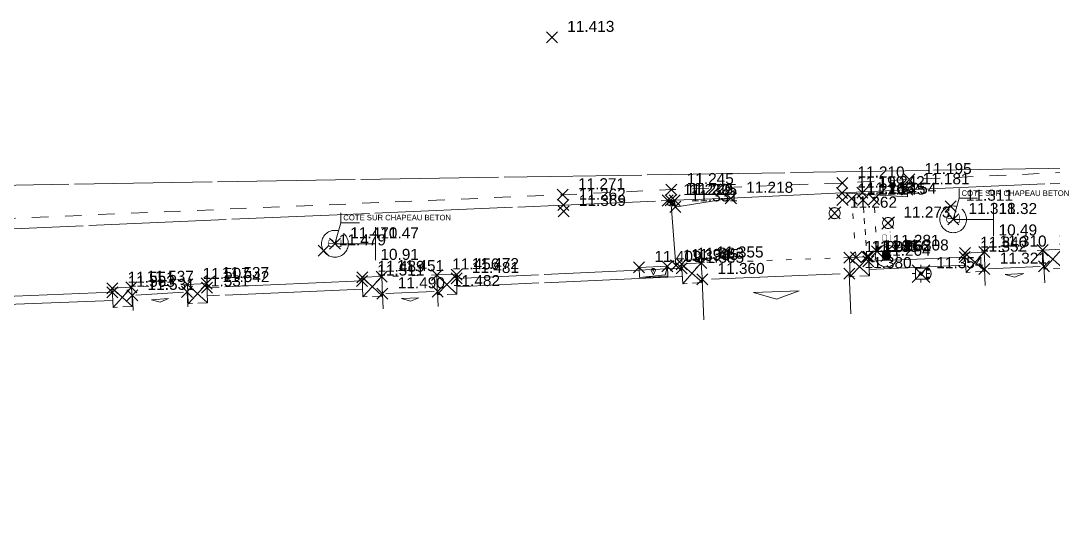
# Model space of a CAD drawing. Header units: metres. Extents: x 1224602 to 1224842, y 7187490 to 7187733.
# Drawn here: x 1224687.43 to 1224706.18, y 7187587.84 to 7187597.14 of the extents above; entities that cross this region are included whole.
import ezdxf
from ezdxf.enums import TextEntityAlignment as Align

# ---------------------------------------------------------------- set-up
doc = ezdxf.new("R2010")
doc.units = ezdxf.units.M
doc.header["$PDMODE"] = 3
doc.header["$PDSIZE"] = 0.1
for name, pattern in [('LL_0822', [2.5, 2.5, 0]), ('LL_0824', [0.35, 0.1, -0.25]), ('LL_0827', [0.2, 0.1, -0.1]), ('LL_0829', [0.6, 0.3, -0.3]), ('SL_1146', [2.5, 2.5, 0]), ('Socle_Continu', [2.5, 2.5, 0]), ('YL_2901', [2.5, 2.5, 0])]:
    doc.linetypes.add(name, pattern=pattern)
for name, color, linetype, lineweight in [('CLOTU_SCS', 212, 'Socle_Continu', 13), ('EAUPO_SCS', 140, 'Socle_Continu', 13), ('ELECT_SCS', 1, 'Socle_Continu', 13), ('GAZFL_SCS', 40, 'Socle_Continu', 13), ('SIGTA_SCI', 7, 'Socle_Continu', 13), ('SIGTO_SCI', 255, 'Socle_Continu', 13), ('VOIRI_SCS', 7, 'Socle_Continu', 13)]:
    doc.layers.add(name, color=color, linetype=linetype, lineweight=lineweight)
for name, color, linetype, lineweight, true_color in [('EAUPL_SCS', 5, 'Socle_Continu', 13, 0x0000ff), ('EAUUS_PSI', 7, 'Socle_Continu', 13, 0x7f3f00), ('EAUUS_SCI', 7, 'Socle_Continu', 13, 0x7f3f00), ('EAUUS_SCS', 7, 'Socle_Continu', 13, 0x7f3f00), ('SIGTS_PSS', 7, 'Socle_Continu', 13, 0x9966cc)]:
    doc.layers.add(name, color=color, linetype=linetype, lineweight=lineweight, true_color=true_color)
doc.styles.add('Reseaux', font='arial.ttf')
doc.styles.get("Standard").update_dxf_attribs({"font": 'arial.ttf'})
doc.styles.add('Style_2', font='WINGDNG3.TTF')
doc.linetypes.add('BL_0068', pattern='A,0.508,-0.254,["}",Style_2,S=0.254,R=0,X=-0.2,Y=-0.12],0.254', length=1.016)

# ---------------------------------------------------------------- blocks, each defined once
blk = doc.blocks.new('YP_1521')
at = {"layer": 'SIGTO_SCI', "color": 7, "linetype": 'Socle_Continu'}
blk.add_point((0, 0), dxfattribs=at)
at = {"layer": 'SIGTA_SCI', "linetype": 'Socle_Continu'}
blk.add_attdef('ALT', (0.278, 0.099), '', height=0.2, dxfattribs=at)
at = {"layer": 'SIGTA_SCI', "linetype": 'Socle_Continu', "flags": 9}
blk.add_attdef('CALQUE_ALT', (1.69, -1.18), '', height=0.2, dxfattribs=at)
at = {"layer": 'SIGTO_SCI', "linetype": 'Socle_Continu', "flags": 9}
for tag, p in [('ID', (1.69, 0.105)), ('NATURE', (1.69, -0.216)), ('FAMILLE', (1.69, -0.538)), ('CALQUE', (1.69, -0.859)), ('PCRS', (1.69, -1.823))]:
    blk.add_attdef(tag, p, '', height=0.2, dxfattribs=at)
blk = doc.blocks.new('CP_0162')
at = {"layer": 'EAUUS_SCS', "linetype": 'Socle_Continu', "const_width": 0.025, "flags": 128}
for points in [[(-0.063, -0.111), (-0.174, -0.111, -0.405328), (-0.241, -0.045), (-0.241, 0.067, -0.999132), (-0.063, 0.067), (-0.063, 0.022), (-0.218, 0.022)], [(0.048, 0.155), (0.048, -0.034, 0.410802), (0.125, -0.111), (0.225, -0.111), (0.225, 0.155)]]:
    blk.add_lwpolyline(points, format="xyb", dxfattribs=at)
at = {"layer": 'EAUUS_SCS', "linetype": 'Socle_Continu'}
blk.add_circle((0, 0), 0.5, dxfattribs=at)
at = {"layer": 'EAUUS_SCS', "linetype": 'Socle_Continu', "flags": 9}
for tag, p in [('NATURE', (0.918, 0.2)), ('ID', (0.918, 0.522)), ('FAMILLE', (0.918, -0.121)), ('CALQUE', (0.918, -0.442)), ('PCRS', (0.918, -0.763))]:
    blk.add_attdef(tag, p, '', height=0.2, dxfattribs=at)
blk = doc.blocks.new('AP_0001')
at = {"layer": 'EAUPO_SCS', "linetype": 'Socle_Continu'}
blk.add_line((0.113, 0.113), (-0.113, -0.113), dxfattribs=at)
blk.add_circle((0, 0), 0.1, dxfattribs=at)
at = {"layer": 'EAUPO_SCS', "linetype": 'Socle_Continu', "flags": 9}
for tag, p in [('ID', (0.809, 0.507)), ('NATURE', (0.809, 0.186)), ('FAMILLE', (0.809, -0.135)), ('CALQUE', (0.809, -0.456)), ('PCRS', (0.809, -0.778))]:
    blk.add_attdef(tag, p, '', height=0.2, dxfattribs=at)
blk = doc.blocks.new('LP_0842')
at = {"layer": 'VOIRI_SCS', "linetype": 'Socle_Continu', "flags": 128}
blk.add_lwpolyline([(1, 0), (1, 0.5), (0, 0)], dxfattribs=at)
at = {"layer": 'VOIRI_SCS', "linetype": 'Socle_Continu', "flags": 9}
for tag, p in [('ID', (1.488, 0.614)), ('NATURE', (1.488, 0.292)), ('FAMILLE', (1.488, -0.029)), ('CALQUE', (1.488, -0.35)), ('PCRS', (1.488, -0.672))]:
    blk.add_attdef(tag, p, '', height=0.2, dxfattribs=at)
blk = doc.blocks.new('BP_0091')
at = {"layer": 'EAUPL_SCS', "linetype": 'Socle_Continu'}
h = blk.add_hatch(color=256, dxfattribs=at)
h.dxf.hatch_style = 1
h.paths.add_polyline_path([(0.09, 0), (0.91, 0, 0.388383)])
blk.add_line((0.91, 0), (0.09, 0), dxfattribs=at)
at = {"layer": 'EAUPL_SCS', "linetype": 'Socle_Continu', "flags": 128}
blk.add_lwpolyline([(0, 0), (0, 0.5), (1, 0.5), (1, 0)], close=True, dxfattribs=at)
at = {"layer": 'EAUPL_SCS', "linetype": 'Socle_Continu'}
blk.add_arc((0.5, -0.44), 0.602, 47.5494, 132.4506, dxfattribs=at)
at = {"layer": 'EAUPL_SCS', "linetype": 'Socle_Continu', "flags": 9}
for tag, p in [('ID', (1.45, 0.91)), ('CALQUE', (1.45, -0.06)), ('NATURE', (1.45, 0.59)), ('FAMILLE', (1.45, 0.27)), ('PCRS', (1.45, -0.38))]:
    blk.add_attdef(tag, p, '', height=0.2, dxfattribs=at)
blk = doc.blocks.new('LP_0841')
at = {"layer": 'VOIRI_SCS', "linetype": 'Socle_Continu', "flags": 128}
blk.add_lwpolyline([(0, 0), (0, 0.5), (1, 0)], dxfattribs=at)
at = {"layer": 'VOIRI_SCS', "linetype": 'Socle_Continu', "flags": 9}
for tag, p in [('ID', (1.428, 0.548)), ('NATURE', (1.428, 0.227)), ('FAMILLE', (1.428, -0.095)), ('CALQUE', (1.428, -0.416)), ('PCRS', (1.428, -0.737))]:
    blk.add_attdef(tag, p, '', height=0.2, dxfattribs=at)
blk = doc.blocks.new('AP_0005')
at = {"layer": 'EAUPO_SCS', "linetype": 'Socle_Continu'}
h = blk.add_hatch(color=256, dxfattribs=at)
h.dxf.hatch_style = 1
h.paths.add_polyline_path([(-0.075, 0, 1), (0.075, 0, 1)])
at = {"layer": 'EAUPO_SCS', "linetype": 'Socle_Continu', "const_width": 0.00829, "flags": 128}
for points in [[(-0.064, 0.218), (-0.064, 0.384), (-0.022, 0.384, -0.410802), (0.01, 0.352), (0.01, 0.304, -0.396178), (-0.022, 0.274), (-0.055, 0.274)], [(0.073, 0.432, 1.017983), (0.066, 0.437, 0.985387), (0.073, 0.432)]]:
    blk.add_lwpolyline(points, format="xyb", dxfattribs=at)
blk.add_lwpolyline([(0.07, 0.273), (0.07, 0.384)], dxfattribs=at)
at = {"layer": 'EAUPO_SCS', "linetype": 'Socle_Continu'}
for radius in [0.2, 0.075]:
    blk.add_circle((0, 0), radius, dxfattribs=at)
at = {"layer": 'EAUPO_SCS', "linetype": 'Socle_Continu', "flags": 9}
for tag, p in [('ID', (0.794, 0.545)), ('NATURE', (0.794, 0.224)), ('FAMILLE', (0.794, -0.098)), ('CALQUE', (0.794, -0.419)), ('PCRS', (0.794, -0.74)), ('NUM', (0.794, -1.061))]:
    blk.add_attdef(tag, p, '', height=0.2, dxfattribs=at)
blk = doc.blocks.new('SP_1162')
at = {"layer": 'CLOTU_SCS', "linetype": 'Socle_Continu'}
for p, q in [((0, 0), (1, 1)), ((0, 1), (1, 0))]:
    blk.add_line(p, q, dxfattribs=at)
at = {"layer": 'CLOTU_SCS', "linetype": 'Socle_Continu', "flags": 128}
blk.add_lwpolyline([(1, 0), (0, 0), (0, 1), (1, 1)], close=True, dxfattribs=at)
at = {"layer": 'CLOTU_SCS', "linetype": 'Socle_Continu', "flags": 9}
for tag, p in [('NATURE', (1.089, -0.022)), ('ID', (1.089, 0.299)), ('CALQUE', (1.089, -0.665)), ('FAMILLE', (1.089, -0.344)), ('PCRS', (1.089, -0.986))]:
    blk.add_attdef(tag, p, '', height=0.2, dxfattribs=at)
blk = doc.blocks.new('SP_1161')
at = {"layer": 'CLOTU_SCS', "linetype": 'Socle_Continu'}
for p, q in [((0, 0), (0, 0.2745)), ((1, 0.2745), (1, 0)), ((0.5, 0.1545), (0.3438, 0.103)), ((0.6563, 0.103), (0.5, 0.1545)), ((0.3438, 0.103), (0.6563, 0.103)), ((0.0625, 0), (0.9375, 0))]:
    blk.add_line(p, q, dxfattribs=at)
at = {"layer": 'CLOTU_SCS', "linetype": 'Socle_Continu', "flags": 9}
for tag, p in [('ID', (1.3598, 0.3853)), ('NATURE', (1.3598, 0.0641)), ('FAMILLE', (1.3598, -0.2572)), ('CALQUE', (1.3598, -0.5785)), ('PCRS', (1.3598, -0.8998))]:
    blk.add_attdef(tag, p, '', height=0.2, dxfattribs=at)
blk = doc.blocks.new('JP_0703')
at = {"layer": 'GAZFL_SCS', "linetype": 'Socle_Continu'}
blk.add_hatch(color=256, dxfattribs=at).paths.add_polyline_path([(0, 0), (0, 0.359), (1, 0.359), (0.088, 0.3)])
h = blk.add_hatch(color=256, dxfattribs=at)
edge = h.paths.add_edge_path()
edge.add_line((0.505, 0.179), (0.471, 0.106))
edge.add_line((0.471, 0.106), (0.471, 0.096))
edge.add_ellipse((0.505, 0.099), major_axis=(-0.0336, 0), ratio=0.758629, start_angle=5.446, end_angle=174.554)
edge.add_line((0.538, 0.096), (0.538, 0.106))
edge.add_line((0.538, 0.106), (0.505, 0.179))
at = {"layer": 'GAZFL_SCS', "linetype": 'Socle_Continu', "flags": 128}
blk.add_lwpolyline([(0, 0.359), (0, 0), (1, 0), (1, 0.359)], close=True, dxfattribs=at)
at = {"layer": 'GAZFL_SCS', "linetype": 'Socle_Continu'}
blk.add_lwpolyline([(0, 0), (0, 0.359), (1, 0.359), (0.088, 0.3)], close=True, dxfattribs=at)
blk.add_lwpolyline([(0.578, 0.106), (0.578, 0.124), (0.505, 0.281), (0.432, 0.124), (0.432, 0.106, 0.066358), (0.436, 0.095, 0.1059), (0.452, 0.076, 0.086348), (0.476, 0.064, 0.076263), (0.505, 0.059, 0.076263), (0.534, 0.064, 0.086348), (0.557, 0.076, 0.1059), (0.574, 0.095, 0.066358)], format="xyb", close=True, dxfattribs=at)
at = {"layer": 'GAZFL_SCS', "linetype": 'Socle_Continu', "flags": 9}
for tag, p in [('ID', (1.013, 0.696)), ('NATURE', (1.013, 0.374)), ('FAMILLE', (1.013, 0.053)), ('CALQUE', (1.013, -0.268)), ('PCRS', (1.013, -0.589))]:
    blk.add_attdef(tag, p, '', height=0.2, dxfattribs=at)
blk = doc.blocks.new('FP_0404')
at = {"layer": 'ELECT_SCS', "linetype": 'Socle_Continu'}
h = blk.add_hatch(color=91, dxfattribs=at)
edge = h.paths.add_edge_path()
edge.add_ellipse((0.264, 0.162), major_axis=(-0.0287, 0.0287), ratio=1, start_angle=-135, end_angle=45, ccw=False)
edge.add_ellipse((0.264, 0.162), major_axis=(-0.0287, 0.0287), ratio=1, start_angle=45, end_angle=225, ccw=False)
h = blk.add_hatch(color=91, dxfattribs=at)
edge = h.paths.add_edge_path()
edge.add_ellipse((0.264, -0.163), major_axis=(-0.0287, 0.0287), ratio=1, start_angle=-135, end_angle=45, ccw=False)
edge.add_ellipse((0.264, -0.163), major_axis=(-0.0287, 0.0287), ratio=1, start_angle=45, end_angle=225, ccw=False)
at = {"layer": 'ELECT_SCS', "color": 193, "linetype": 'Socle_Continu'}
for p, q in [((-0.325, 0.325), (-0.203, 0.203)), ((0, 0.203), (0, 0.325)), ((0.203, 0.203), (0.325, 0.325)), ((-0.203, 0), (-0.325, 0)), ((-0.203, -0.203), (-0.325, -0.325)), ((0, -0.203), (0, -0.325)), ((0.203, 0), (0.325, 0)), ((0.325, -0.325), (0.203, -0.203))]:
    blk.add_line(p, q, dxfattribs=at)
at = {"layer": 'ELECT_SCS', "color": 91, "linetype": 'Socle_Continu', "flags": 128}
blk.add_lwpolyline([(-0.203, -0.203), (0.203, -0.203), (0.203, 0.203), (-0.203, 0.203)], close=True, dxfattribs=at)
at = {"layer": 'ELECT_SCS', "linetype": 'Socle_Continu', "flags": 128}
blk.add_lwpolyline([(-0.119, -0.115), (-0.014, 0.066), (0.015, 0.019), (0.115, 0.117), (0.012, -0.071), (-0.016, -0.017), (-0.119, -0.115)], dxfattribs=at)
at = {"layer": 'ELECT_SCS', "color": 91, "linetype": 'Socle_Continu'}
for points in [[(0.305, 0.162, 0.098491), (0.302, 0.178, 0.098491), (0.293, 0.191, 0.098491), (0.28, 0.2, 0.098491), (0.264, 0.203, 0.098491), (0.249, 0.2, 0.098491), (0.235, 0.191, 0.098491), (0.227, 0.178, 0.098491), (0.223, 0.162, 0.098491)], [(0.223, 0.162, 0.098491), (0.227, 0.147, 0.098491), (0.235, 0.134, 0.098491), (0.249, 0.125, 0.098491), (0.264, 0.122, 0.098491), (0.28, 0.125, 0.098491), (0.293, 0.134, 0.098491), (0.302, 0.147, 0.098491), (0.305, 0.162, 0.098491)], [(0.305, -0.163, 0.081301), (0.347, -0.095, 0.098491), (0.366, 0, 0.098491), (0.347, 0.095, 0.081301), (0.305, 0.162, 0.098491)], [(0.305, -0.163, 0.098491), (0.302, -0.147, 0.098491), (0.293, -0.134, 0.098491), (0.28, -0.125, 0.098491), (0.264, -0.122, 0.098491), (0.249, -0.125, 0.098491), (0.235, -0.134, 0.098491), (0.227, -0.147, 0.098491), (0.223, -0.163, 0.098491)], [(0.223, -0.163, 0.098491), (0.227, -0.178, 0.098491), (0.235, -0.191, 0.098491), (0.249, -0.2, 0.098491), (0.264, -0.203, 0.098491), (0.28, -0.2, 0.098491), (0.293, -0.191, 0.098491), (0.302, -0.178, 0.098491), (0.305, -0.163, 0.098491)]]:
    blk.add_lwpolyline(points, format="xyb", dxfattribs=at)
at = {"layer": 'ELECT_SCS', "linetype": 'Socle_Continu', "flags": 9}
for tag, p in [('ID', (0.868, 0.47)), ('NATURE', (0.868, 0.148)), ('FAMILLE', (0.868, -0.173)), ('CALQUE', (0.868, -0.494)), ('PCRS', (0.868, -0.815))]:
    blk.add_attdef(tag, p, '', height=0.2, dxfattribs=at)
blk = doc.blocks.new('CP_2101')
at = {"layer": 'EAUUS_PSI', "linetype": 'Socle_Continu'}
blk.add_line((0.733, 0), (0, 0), dxfattribs=at)
at = {"layer": 'EAUUS_PSI', "linetype": 'Socle_Continu', "flags": 128}
blk.add_lwpolyline([(0.733, -0.3), (0.733, 0.3)], dxfattribs=at)
at = {"layer": 'EAUUS_PSI', "linetype": 'Socle_Continu'}
blk.add_point((0, 0), dxfattribs=at)
at = {"layer": 'EAUUS_PSI', "linetype": 'Socle_Continu', "style": 'Reseaux', "flags": 9}
for tag, p in [('ID', (2.525, 0.541)), ('NATURE', (2.525, 0.22))]:
    blk.add_attdef(tag, p, '', height=0.2, dxfattribs=at)
at = {"layer": 'EAUUS_PSI', "linetype": 'Socle_Continu'}
for tag, p in [('TAMPON', (0.824, 0.196)), ('RADIER', (0.824, -0.192))]:
    blk.add_attdef(tag, text='', height=0.2, dxfattribs=at).set_placement(p, align=Align.MIDDLE_LEFT)
at = {"layer": 'EAUUS_PSI', "linetype": 'Socle_Continu', "flags": 9}
for tag, p in [('FAMILLE', (2.525, -0.101)), ('CALQUE', (2.525, -0.423))]:
    blk.add_attdef(tag, p, '', height=0.2, dxfattribs=at)
blk = doc.blocks.new('*U70')
at = {"layer": 'EAUUS_SCI', "linetype": 'Socle_Continu'}
blk.add_line((0.214, 0.763), (0, 0), dxfattribs=at)
at = {"layer": 'EAUUS_SCI', "linetype": 'Socle_Continu', "flags": 128}
blk.add_lwpolyline([(0.887, 0.763), (0.214, 0.763), (0.214, 1.12)], dxfattribs=at)
at = {"layer": 'EAUUS_SCI', "linetype": 'Socle_Continu'}
blk.add_point((0, 0), dxfattribs=at)
blk.add_attdef('TXT', (0.302, 0.85), '', height=0.2, dxfattribs=at)
at = {"layer": 'EAUUS_SCI', "linetype": 'Socle_Continu', "flags": 9}
for tag, p in [('NATURE', (1.967, -0.177)), ('ID', (1.967, 0.144)), ('FAMILLE', (1.967, -0.499)), ('CALQUE', (1.967, -0.82)), ('PCRS', (1.967, -1.141))]:
    blk.add_attdef(tag, p, '', height=0.2, dxfattribs=at)

msp = doc.modelspace()

# ---------------------------------------------------------------- linework, layer by layer
at = {"layer": 'CLOTU_SCS', "linetype": 'SL_1146', "flags": 128}
for points in [[(1224704.579, 7187592.855), (1224704.572, 7187592.855), (1224702.829, 7187592.78)], [(1224699.434, 7187592.652), (1224695.348, 7187592.467)], [(1224704.588, 7187592.705), (1224702.836, 7187592.63)], [(1224693.637, 7187592.421), (1224693.629, 7187592.421), (1224690.817, 7187592.302)], [(1224699.44, 7187592.502), (1224695.355, 7187592.317)], [(1224693.642, 7187592.271), (1224690.824, 7187592.152)], [(1224689.1, 7187592.216), (1224684.435, 7187592.035)], [(1224689.105, 7187592.066), (1224684.441, 7187591.885)]]:
    msp.add_lwpolyline(points, dxfattribs=at)
at = {"layer": 'EAUPL_SCS', "linetype": 'BL_0068', "flags": 128}
msp.add_lwpolyline([(1224699.328, 7187592.703), (1224699.235, 7187593.883)], dxfattribs=at)
at = {"layer": 'SIGTS_PSS', "linetype": 'YL_2901', "flags": 128}
msp.add_lwpolyline([(1224634.276, 7187497.942), (1224637.589, 7187551.832), (1224655.154, 7187593.64), (1224718.643, 7187594.665)], dxfattribs=at)
at = {"layer": 'VOIRI_SCS', "linetype": 'LL_0829', "flags": 128}
msp.add_lwpolyline([(1224644.078, 7187501.549), (1224644.034, 7187501.501), (1224643.744, 7187501.853), (1224643.4, 7187502.386), (1224642.906, 7187503.228, -0.027651), (1224642.139, 7187504.723, -0.022541), (1224641.356, 7187506.72, -0.043092), (1224640.786, 7187509.024, -0.028132), (1224640.574, 7187511.143, -0.024631), (1224640.583, 7187512.888), (1224641.255, 7187525.171), (1224641.628, 7187532.271), (1224641.993, 7187538.915), (1224642.31, 7187544.784, -0.030432), (1224642.672, 7187549.009, -0.025828), (1224643.388, 7187552.575, -0.008562), (1224643.682, 7187553.653), (1224645.116, 7187558.567), (1224647.474, 7187566.627), (1224649.683, 7187574.216), (1224651.163, 7187579.297), (1224651.544, 7187580.298), (1224651.945, 7187581.288), (1224652.158, 7187581.776), (1224652.383, 7187582.258), (1224652.622, 7187582.733), (1224652.877, 7187583.198), (1224653.155, 7187583.661), (1224653.451, 7187584.114), (1224653.761, 7187584.558), (1224654.086, 7187584.992), (1224654.422, 7187585.419), (1224654.768, 7187585.838), (1224655.48, 7187586.655), (1224655.822, 7187587.022), (1224656.176, 7187587.378), (1224656.54, 7187587.723), (1224656.915, 7187588.057), (1224657.299, 7187588.382), (1224657.693, 7187588.696), (1224658.094, 7187589), (1224658.137, 7187589.031), (1224658.504, 7187589.294), (1224658.92, 7187589.578), (1224659.345, 7187589.85), (1224659.777, 7187590.11), (1224660.215, 7187590.357), (1224660.662, 7187590.589), (1224661.115, 7187590.806), (1224661.575, 7187591.007), (1224662.041, 7187591.191), (1224662.539, 7187591.367), (1224662.704, 7187591.423), (1224663.372, 7187591.642), (1224664.291, 7187591.936), (1224664.586, 7187592.025), (1224665.2, 7187592.193), (1224665.821, 7187592.332), (1224666.454, 7187592.435), (1224667.092, 7187592.512), (1224667.407, 7187592.545), (1224667.731, 7187592.577), (1224668.371, 7187592.63), (1224669.161, 7187592.668), (1224669.953, 7187592.689), (1224673.106, 7187592.813), (1224674.4, 7187592.888), (1224680.497, 7187593.17), (1224681.064, 7187593.191), (1224682.086, 7187593.241), (1224682.09, 7187593.323), (1224684.143, 7187593.419), (1224685.151, 7187593.466), (1224697.274, 7187593.986), (1224699.248, 7187594.079), (1224702.348, 7187594.199), (1224703.565, 7187594.262), (1224708.929, 7187594.505), (1224709.755, 7187594.546), (1224709.931, 7187594.717)], format="xyb", dxfattribs=at)
at = {"layer": 'VOIRI_SCS', "linetype": 'LL_0822', "flags": 128}
for points in [[(1224703.527, 7187594.077), (1224710.417, 7187594.365)], [(1224700.326, 7187593.921), (1224699.305, 7187593.884)], [(1224700.326, 7187593.921), (1224702.344, 7187594.018)], [(1224703.527, 7187594.077), (1224702.344, 7187594.018)]]:
    msp.add_lwpolyline(points, dxfattribs=at)
at = {"layer": 'VOIRI_SCS', "linetype": 'LL_0827', "flags": 128}
msp.add_lwpolyline([(1224702.795, 7187592.861), (1224702.726, 7187593.888), (1224702.714, 7187594.024)], dxfattribs=at)
at = {"layer": 'VOIRI_SCS', "linetype": 'LL_0822', "flags": 128}
msp.add_lwpolyline([(1224647.162, 7187498.596), (1224646.663, 7187498.828), (1224646.236, 7187499.121), (1224645.86, 7187499.464), (1224645.497, 7187499.852), (1224645.129, 7187500.244), (1224644.781, 7187500.628), (1224644.467, 7187501.042), (1224644.078, 7187501.549), (1224643.481, 7187502.422), (1224642.986, 7187503.255, -0.032483), (1224642.213, 7187504.765, -0.019871), (1224641.447, 7187506.749, -0.04358), (1224640.88, 7187509.051, -0.026917), (1224640.67, 7187511.128, -0.025481), (1224640.678, 7187512.874), (1224641.356, 7187525.176), (1224641.741, 7187532.291), (1224642.087, 7187538.898), (1224642.402, 7187544.764, -0.039951), (1224642.76, 7187548.994, -0.018811), (1224643.494, 7187552.584, -0.010668), (1224643.773, 7187553.63), (1224645.203, 7187558.561), (1224647.561, 7187566.605), (1224649.777, 7187574.205), (1224651.248, 7187579.269), (1224651.634, 7187580.271), (1224652.039, 7187581.263), (1224652.253, 7187581.752), (1224652.479, 7187582.236), (1224652.718, 7187582.712), (1224652.956, 7187583.152), (1224652.972, 7187583.181), (1224653.244, 7187583.64), (1224653.532, 7187584.09), (1224653.836, 7187584.531), (1224654.154, 7187584.962), (1224654.485, 7187585.384), (1224654.828, 7187585.797), (1224655.182, 7187586.2), (1224655.546, 7187586.594), (1224655.895, 7187586.954), (1224656.251, 7187587.305), (1224656.614, 7187587.648), (1224656.986, 7187587.982), (1224657.366, 7187588.307), (1224657.754, 7187588.622), (1224658.151, 7187588.927), (1224658.197, 7187588.962), (1224658.556, 7187589.223), (1224658.969, 7187589.508), (1224659.39, 7187589.781), (1224659.819, 7187590.042), (1224660.256, 7187590.289), (1224660.7, 7187590.521), (1224661.151, 7187590.738), (1224661.609, 7187590.938), (1224662.075, 7187591.121), (1224662.582, 7187591.298), (1224662.716, 7187591.341), (1224663.04, 7187591.442), (1224663.364, 7187591.542), (1224664.326, 7187591.854), (1224664.601, 7187591.939), (1224665.228, 7187592.111), (1224665.862, 7187592.253), (1224666.486, 7187592.358), (1224667.114, 7187592.434), (1224667.424, 7187592.462), (1224667.745, 7187592.485), (1224668.377, 7187592.52), (1224669.954, 7187592.588), (1224673.122, 7187592.741), (1224674.389, 7187592.78), (1224680.515, 7187593.068), (1224680.849, 7187593.082), (1224681.068, 7187593.105), (1224682.101, 7187593.145), (1224683.879, 7187593.218), (1224685.161, 7187593.277), (1224697.286, 7187593.798), (1224699.182, 7187593.881)], format="xyb", dxfattribs=at)
at = {"layer": 'VOIRI_SCS', "linetype": 'LL_0824', "flags": 128}
for points in [[(1224702.599, 7187592.85), (1224702.518, 7187593.912)], [(1224702.982, 7187592.959), (1224702.924, 7187593.903)], [(1224705.989, 7187592.98), (1224704.925, 7187592.946)], [(1224702.479, 7187592.846), (1224699.788, 7187592.749)], [(1224694.991, 7187592.531), (1224693.988, 7187592.5)], [(1224690.46, 7187592.359), (1224689.445, 7187592.308)]]:
    msp.add_lwpolyline(points, dxfattribs=at)

# ---------------------------------------------------------------- block references
at = {"layer": 'CLOTU_SCS', "color": 6, "linetype": 'Socle_Continu'}
for p, xscale, yscale, rotation in [((1224706.334, 7187593), 0.3457957938642595, 0.3457957938642595, 183.306904521944), ((1224702.826, 7187592.86), 0.3472499977778642, 0.3472499977778642, 182.3738546727925), ((1224704.925, 7187592.946), 0.3506451180618962, 0.3506451180618962, 183.3301906238118), ((1224699.788, 7187592.749), 0.3559751994290927, 0.3559751994290927, 183.6019565855469), ((1224693.988, 7187592.5), 0.3533961112510805, 0.3533961112510805, 181.8893080496467), ((1224695.347, 7187592.538), 0.3564794394097793, 0.3564794394097793, 181.0809515098239), ((1224689.445, 7187592.308), 0.3483192367981349, 0.3483192367981349, 182.9392833545503), ((1224690.811, 7187592.375), 0.351357665895225, 0.351357665895225, 182.6602960251035)]:
    msp.add_blockref('SP_1162', p, dxfattribs=dict(at, xscale=xscale, yscale=yscale, rotation=rotation))
at = {"layer": 'CLOTU_SCS', "linetype": 'Socle_Continu'}
for p, xscale, yscale, rotation in [((1224706.01, 7187592.684), 1.08116288227816, 1.08116288227816, 182.559854107973), ((1224702.475, 7187592.556), 2.670607794673339, 2.670607794673339, 182.2824733814668), ((1224695.003, 7187592.23), 1.001842408536969, 1.001842408536969, 182.3189035573239), ((1224690.454, 7187592.224), 0.9944309287838696, 0.9944309287838696, 183.6452713972028)]:
    msp.add_blockref('SP_1161', p, dxfattribs=dict(at, xscale=xscale, yscale=yscale, rotation=rotation))
at = {"layer": 'EAUPL_SCS', "linetype": 'Socle_Continu', "xscale": 0.122941096654539, "yscale": 0.17, "rotation": 181.4994297651734}
msp.add_blockref('BP_0091', (1224699.305, 7187593.884), dxfattribs=at)
at = {"layer": 'EAUPO_SCS', "linetype": 'Socle_Continu'}
for name, p in [('AP_0001', (1224702.21, 7187593.651)), ('AP_0001', (1224703.181, 7187593.473)), ('AP_0005', (1224703.148, 7187592.875))]:
    msp.add_blockref(name, p, dxfattribs=at)
at = {"layer": 'EAUUS_PSI', "linetype": 'Socle_Continu'}
for p, values in [((1224704.363, 7187593.539), {'TAMPON': '11.32', 'RADIER': '10.49'}), ((1224693.14, 7187593.096), {'TAMPON': '11.47', 'RADIER': '10.91'})]:
    msp.add_blockref('CP_2101', p, dxfattribs=at).add_auto_attribs(values)
at = {"layer": 'EAUUS_SCI', "linetype": 'Socle_Continu', "xscale": 0.5, "yscale": 0.5, "zscale": 0.5}
for p in [(1224704.363, 7187593.539), (1224693.14, 7187593.096)]:
    msp.add_blockref('*U70', p, dxfattribs=at).add_auto_attribs({'TXT': 'COTE SUR CHAPEAU BETON'})
at = {"layer": 'EAUUS_SCS', "linetype": 'Socle_Continu'}
for p, xscale, yscale in [((1224704.363, 7187593.539), 0.4848278688032834, 0.4848278688032834), ((1224693.14, 7187593.096), 0.4860254196552415, 0.4860254196552415)]:
    msp.add_blockref('CP_0162', p, dxfattribs=dict(at, xscale=xscale, yscale=yscale))
at = {"layer": 'ELECT_SCS', "linetype": 'Socle_Continu', "xscale": 0.5, "yscale": 0.5}
msp.add_blockref('FP_0404', (1224703.778, 7187592.554), dxfattribs=at)
at = {"layer": 'GAZFL_SCS', "linetype": 'Socle_Continu', "xscale": 0.5158357616479511, "yscale": 0.5158357616479511, "rotation": 182.2727192960479}
msp.add_blockref('JP_0703', (1224699.176, 7187592.688), dxfattribs=at)
at = {"layer": 'SIGTO_SCI', "linetype": 'Socle_Continu'}
ref = msp.add_blockref('YP_1521', (1224697.079, 7187596.841), dxfattribs=at)
ref.add_attrib('ALT', '11.413', (1224697.357, 7187596.94), dxfattribs={"layer": 'SIGTA_SCI', "linetype": 'Socle_Continu', "height": 0.2})
ref = msp.add_blockref('YP_1521', (1224702.348, 7187594.199), dxfattribs=at)
ref.add_attrib('ALT', '11.210', (1224702.626, 7187594.298), dxfattribs={"layer": 'SIGTA_SCI', "linetype": 'Socle_Continu', "height": 0.2})
ref = msp.add_blockref('YP_1521', (1224703.565, 7187594.262), dxfattribs=at)
ref.add_attrib('ALT', '11.195', (1224703.843, 7187594.361), dxfattribs={"layer": 'SIGTA_SCI', "linetype": 'Socle_Continu', "height": 0.2})
ref = msp.add_blockref('YP_1521', (1224699.248, 7187594.079), dxfattribs=at)
ref.add_attrib('ALT', '11.245', (1224699.525, 7187594.178), dxfattribs={"layer": 'SIGTA_SCI', "linetype": 'Socle_Continu', "height": 0.2})
ref = msp.add_blockref('YP_1521', (1224702.344, 7187594.018), dxfattribs=at)
ref.add_attrib('ALT', '11.199', (1224702.622, 7187594.116), dxfattribs={"layer": 'SIGTA_SCI', "linetype": 'Socle_Continu', "height": 0.2})
ref = msp.add_blockref('YP_1521', (1224702.714, 7187594.024), dxfattribs=at)
ref.add_attrib('ALT', '11.242', (1224702.992, 7187594.123), dxfattribs={"layer": 'SIGTA_SCI', "linetype": 'Socle_Continu', "height": 0.2})
ref = msp.add_blockref('YP_1521', (1224703.527, 7187594.077), dxfattribs=at)
ref.add_attrib('ALT', '11.181', (1224703.805, 7187594.176), dxfattribs={"layer": 'SIGTA_SCI', "linetype": 'Socle_Continu', "height": 0.2})
ref = msp.add_blockref('YP_1521', (1224697.274, 7187593.986), dxfattribs=at)
ref.add_attrib('ALT', '11.271', (1224697.552, 7187594.085), dxfattribs={"layer": 'SIGTA_SCI', "linetype": 'Socle_Continu', "height": 0.2})
ref = msp.add_blockref('YP_1521', (1224699.182, 7187593.881), dxfattribs=at)
ref.add_attrib('ALT', '11.230', (1224699.46, 7187593.98), dxfattribs={"layer": 'SIGTA_SCI', "linetype": 'Socle_Continu', "height": 0.2})
ref = msp.add_blockref('YP_1521', (1224699.235, 7187593.883), dxfattribs=at)
ref.add_attrib('ALT', '11.229', (1224699.513, 7187593.982), dxfattribs={"layer": 'SIGTA_SCI', "linetype": 'Socle_Continu', "height": 0.2})
ref = msp.add_blockref('YP_1521', (1224699.305, 7187593.884), dxfattribs=at)
ref.add_attrib('ALT', '11.225', (1224699.583, 7187593.983), dxfattribs={"layer": 'SIGTA_SCI', "linetype": 'Socle_Continu', "height": 0.2})
ref = msp.add_blockref('YP_1521', (1224700.326, 7187593.921), dxfattribs=at)
ref.add_attrib('ALT', '11.218', (1224700.604, 7187594.02), dxfattribs={"layer": 'SIGTA_SCI', "linetype": 'Socle_Continu', "height": 0.2})
ref = msp.add_blockref('YP_1521', (1224702.353, 7187593.892), dxfattribs=at)
ref.add_attrib('ALT', '11.216', (1224702.631, 7187593.99), dxfattribs={"layer": 'SIGTA_SCI', "linetype": 'Socle_Continu', "height": 0.2})
ref = msp.add_blockref('YP_1521', (1224702.518, 7187593.912), dxfattribs=at)
ref.add_attrib('ALT', '11.265', (1224702.796, 7187594.01), dxfattribs={"layer": 'SIGTA_SCI', "linetype": 'Socle_Continu', "height": 0.2})
ref = msp.add_blockref('YP_1521', (1224702.726, 7187593.888), dxfattribs=at)
ref.add_attrib('ALT', '11.245', (1224703.004, 7187593.987), dxfattribs={"layer": 'SIGTA_SCI', "linetype": 'Socle_Continu', "height": 0.2})
ref = msp.add_blockref('YP_1521', (1224702.924, 7187593.903), dxfattribs=at)
ref.add_attrib('ALT', '11.254', (1224703.202, 7187594.002), dxfattribs={"layer": 'SIGTA_SCI', "linetype": 'Socle_Continu', "height": 0.2})
ref = msp.add_blockref('YP_1521', (1224697.286, 7187593.798), dxfattribs=at)
ref.add_attrib('ALT', '11.262', (1224697.564, 7187593.897), dxfattribs={"layer": 'SIGTA_SCI', "linetype": 'Socle_Continu', "height": 0.2})
ref = msp.add_blockref('YP_1521', (1224697.289, 7187593.683), dxfattribs=at)
ref.add_attrib('ALT', '11.369', (1224697.567, 7187593.782), dxfattribs={"layer": 'SIGTA_SCI', "linetype": 'Socle_Continu', "height": 0.2})
ref = msp.add_blockref('YP_1521', (1224699.321, 7187593.766), dxfattribs=at)
ref.add_attrib('ALT', '11.331', (1224699.599, 7187593.864), dxfattribs={"layer": 'SIGTA_SCI', "linetype": 'Socle_Continu', "height": 0.2})
ref = msp.add_blockref('YP_1521', (1224702.21, 7187593.651), dxfattribs=at)
ref.add_attrib('ALT', '11.262', (1224702.488, 7187593.75), dxfattribs={"layer": 'SIGTA_SCI', "linetype": 'Socle_Continu', "height": 0.2})
ref = msp.add_blockref('YP_1521', (1224704.315, 7187593.777), dxfattribs=at)
ref.add_attrib('ALT', '11.311', (1224704.593, 7187593.876), dxfattribs={"layer": 'SIGTA_SCI', "linetype": 'Socle_Continu', "height": 0.2})
ref = msp.add_blockref('YP_1521', (1224703.181, 7187593.473), dxfattribs=at)
ref.add_attrib('ALT', '11.273', (1224703.459, 7187593.571), dxfattribs={"layer": 'SIGTA_SCI', "linetype": 'Socle_Continu', "height": 0.2})
ref = msp.add_blockref('YP_1521', (1224704.363, 7187593.539), dxfattribs=at)
ref.add_attrib('ALT', '11.318', (1224704.641, 7187593.638), dxfattribs={"layer": 'SIGTA_SCI', "linetype": 'Socle_Continu', "height": 0.2})
ref = msp.add_blockref('YP_1521', (1224693.14, 7187593.096), dxfattribs=at)
ref.add_attrib('ALT', '11.470', (1224693.418, 7187593.195), dxfattribs={"layer": 'SIGTA_SCI', "linetype": 'Socle_Continu', "height": 0.2})
ref = msp.add_blockref('YP_1521', (1224692.933, 7187592.969), dxfattribs=at)
ref.add_attrib('ALT', '11.479', (1224693.211, 7187593.067), dxfattribs={"layer": 'SIGTA_SCI', "linetype": 'Socle_Continu', "height": 0.2})
ref = msp.add_blockref('YP_1521', (1224702.982, 7187592.959), dxfattribs=at)
ref.add_attrib('ALT', '11.281', (1224703.26, 7187593.058), dxfattribs={"layer": 'SIGTA_SCI', "linetype": 'Socle_Continu', "height": 0.2})
ref = msp.add_blockref('YP_1521', (1224703.148, 7187592.875), dxfattribs=at)
ref.add_attrib('ALT', '11.308', (1224703.426, 7187592.974), dxfattribs={"layer": 'SIGTA_SCI', "linetype": 'Socle_Continu', "height": 0.2})
ref = msp.add_blockref('YP_1521', (1224704.575, 7187592.926), dxfattribs=at)
ref.add_attrib('ALT', '11.340', (1224704.853, 7187593.025), dxfattribs={"layer": 'SIGTA_SCI', "linetype": 'Socle_Continu', "height": 0.2})
ref = msp.add_blockref('YP_1521', (1224704.925, 7187592.946), dxfattribs=at)
ref.add_attrib('ALT', '11.310', (1224705.203, 7187593.045), dxfattribs={"layer": 'SIGTA_SCI', "linetype": 'Socle_Continu', "height": 0.2})
ref = msp.add_blockref('YP_1521', (1224705.989, 7187592.98), dxfattribs=at)
ref.add_attrib('ALT', '11.317', (1224706.266, 7187593.079), dxfattribs={"layer": 'SIGTA_SCI', "linetype": 'Socle_Continu', "height": 0.2})
ref = msp.add_blockref('YP_1521', (1224699.176, 7187592.688), dxfattribs=at)
ref.add_attrib('ALT', '11.394', (1224699.454, 7187592.787), dxfattribs={"layer": 'SIGTA_SCI', "linetype": 'Socle_Continu', "height": 0.2})
ref = msp.add_blockref('YP_1521', (1224699.328, 7187592.703), dxfattribs=at)
ref.add_attrib('ALT', '11.385', (1224699.606, 7187592.802), dxfattribs={"layer": 'SIGTA_SCI', "linetype": 'Socle_Continu', "height": 0.2})
ref = msp.add_blockref('YP_1521', (1224699.432, 7187592.726), dxfattribs=at)
ref.add_attrib('ALT', '11.383', (1224699.71, 7187592.825), dxfattribs={"layer": 'SIGTA_SCI', "linetype": 'Socle_Continu', "height": 0.2})
ref = msp.add_blockref('YP_1521', (1224699.788, 7187592.749), dxfattribs=at)
ref.add_attrib('ALT', '11.355', (1224700.065, 7187592.847), dxfattribs={"layer": 'SIGTA_SCI', "linetype": 'Socle_Continu', "height": 0.2})
ref = msp.add_blockref('YP_1521', (1224702.479, 7187592.846), dxfattribs=at)
ref.add_attrib('ALT', '11.294', (1224702.757, 7187592.944), dxfattribs={"layer": 'SIGTA_SCI', "linetype": 'Socle_Continu', "height": 0.2})
ref = msp.add_blockref('YP_1521', (1224702.599, 7187592.85), dxfattribs=at)
ref.add_attrib('ALT', '11.285', (1224702.877, 7187592.948), dxfattribs={"layer": 'SIGTA_SCI', "linetype": 'Socle_Continu', "height": 0.2})
ref = msp.add_blockref('YP_1521', (1224702.795, 7187592.861), dxfattribs=at)
ref.add_attrib('ALT', '11.266', (1224703.073, 7187592.96), dxfattribs={"layer": 'SIGTA_SCI', "linetype": 'Socle_Continu', "height": 0.2})
ref = msp.add_blockref('YP_1521', (1224702.82, 7187592.78), dxfattribs=at)
ref.add_attrib('ALT', '11.264', (1224703.098, 7187592.878), dxfattribs={"layer": 'SIGTA_SCI', "linetype": 'Socle_Continu', "height": 0.2})
ref = msp.add_blockref('YP_1521', (1224702.826, 7187592.86), dxfattribs=at)
ref.add_attrib('ALT', '11.262', (1224703.104, 7187592.959), dxfattribs={"layer": 'SIGTA_SCI', "linetype": 'Socle_Continu', "height": 0.2})
ref = msp.add_blockref('YP_1521', (1224704.572, 7187592.855), dxfattribs=at)
ref.add_attrib('ALT', '11.352', (1224704.85, 7187592.953), dxfattribs={"layer": 'SIGTA_SCI', "linetype": 'Socle_Continu', "height": 0.2})
ref = msp.add_blockref('YP_1521', (1224706.01, 7187592.684), dxfattribs=at)
ref.add_attrib('ALT', '11.320', (1224706.288, 7187592.783), dxfattribs={"layer": 'SIGTA_SCI', "linetype": 'Socle_Continu', "height": 0.2})
ref = msp.add_blockref('YP_1521', (1224693.988, 7187592.5), dxfattribs=at)
ref.add_attrib('ALT', '11.451', (1224694.266, 7187592.599), dxfattribs={"layer": 'SIGTA_SCI', "linetype": 'Socle_Continu', "height": 0.2})
ref = msp.add_blockref('YP_1521', (1224694.991, 7187592.531), dxfattribs=at)
ref.add_attrib('ALT', '11.456', (1224695.269, 7187592.63), dxfattribs={"layer": 'SIGTA_SCI', "linetype": 'Socle_Continu', "height": 0.2})
ref = msp.add_blockref('YP_1521', (1224695.347, 7187592.538), dxfattribs=at)
ref.add_attrib('ALT', '11.472', (1224695.625, 7187592.636), dxfattribs={"layer": 'SIGTA_SCI', "linetype": 'Socle_Continu', "height": 0.2})
ref = msp.add_blockref('YP_1521', (1224698.661, 7187592.668), dxfattribs=at)
ref.add_attrib('ALT', '11.409', (1224698.939, 7187592.766), dxfattribs={"layer": 'SIGTA_SCI', "linetype": 'Socle_Continu', "height": 0.2})
ref = msp.add_blockref('YP_1521', (1224699.434, 7187592.652), dxfattribs=at)
ref.add_attrib('ALT', '11.385', (1224699.712, 7187592.751), dxfattribs={"layer": 'SIGTA_SCI', "linetype": 'Socle_Continu', "height": 0.2})
ref = msp.add_blockref('YP_1521', (1224702.475, 7187592.556), dxfattribs=at)
ref.add_attrib('ALT', '11.380', (1224702.753, 7187592.654), dxfattribs={"layer": 'SIGTA_SCI', "linetype": 'Socle_Continu', "height": 0.2})
ref = msp.add_blockref('YP_1521', (1224703.778, 7187592.554), dxfattribs=at)
ref.add_attrib('ALT', '11.354', (1224704.056, 7187592.653), dxfattribs={"layer": 'SIGTA_SCI', "linetype": 'Socle_Continu', "height": 0.2})
ref = msp.add_blockref('YP_1521', (1224704.93, 7187592.636), dxfattribs=at)
ref.add_attrib('ALT', '11.321', (1224705.208, 7187592.735), dxfattribs={"layer": 'SIGTA_SCI', "linetype": 'Socle_Continu', "height": 0.2})
ref = msp.add_blockref('YP_1521', (1224689.445, 7187592.308), dxfattribs=at)
ref.add_attrib('ALT', '11.537', (1224689.723, 7187592.406), dxfattribs={"layer": 'SIGTA_SCI', "linetype": 'Socle_Continu', "height": 0.2})
ref = msp.add_blockref('YP_1521', (1224690.46, 7187592.359), dxfattribs=at)
ref.add_attrib('ALT', '11.507', (1224690.738, 7187592.458), dxfattribs={"layer": 'SIGTA_SCI', "linetype": 'Socle_Continu', "height": 0.2})
ref = msp.add_blockref('YP_1521', (1224690.811, 7187592.375), dxfattribs=at)
ref.add_attrib('ALT', '11.537', (1224691.089, 7187592.474), dxfattribs={"layer": 'SIGTA_SCI', "linetype": 'Socle_Continu', "height": 0.2})
ref = msp.add_blockref('YP_1521', (1224690.817, 7187592.302), dxfattribs=at)
ref.add_attrib('ALT', '11.542', (1224691.095, 7187592.401), dxfattribs={"layer": 'SIGTA_SCI', "linetype": 'Socle_Continu', "height": 0.2})
ref = msp.add_blockref('YP_1521', (1224693.629, 7187592.421), dxfattribs=at)
ref.add_attrib('ALT', '11.511', (1224693.907, 7187592.52), dxfattribs={"layer": 'SIGTA_SCI', "linetype": 'Socle_Continu', "height": 0.2})
ref = msp.add_blockref('YP_1521', (1224693.635, 7187592.488), dxfattribs=at)
ref.add_attrib('ALT', '11.489', (1224693.912, 7187592.587), dxfattribs={"layer": 'SIGTA_SCI', "linetype": 'Socle_Continu', "height": 0.2})
ref = msp.add_blockref('YP_1521', (1224695.348, 7187592.467), dxfattribs=at)
ref.add_attrib('ALT', '11.481', (1224695.626, 7187592.566), dxfattribs={"layer": 'SIGTA_SCI', "linetype": 'Socle_Continu', "height": 0.2})
ref = msp.add_blockref('YP_1521', (1224699.807, 7187592.449), dxfattribs=at)
ref.add_attrib('ALT', '11.360', (1224700.085, 7187592.548), dxfattribs={"layer": 'SIGTA_SCI', "linetype": 'Socle_Continu', "height": 0.2})
ref = msp.add_blockref('YP_1521', (1224689.098, 7187592.29), dxfattribs=at)
ref.add_attrib('ALT', '11.551', (1224689.376, 7187592.389), dxfattribs={"layer": 'SIGTA_SCI', "linetype": 'Socle_Continu', "height": 0.2})
ref = msp.add_blockref('YP_1521', (1224689.1, 7187592.216), dxfattribs=at)
ref.add_attrib('ALT', '11.563', (1224689.378, 7187592.315), dxfattribs={"layer": 'SIGTA_SCI', "linetype": 'Socle_Continu', "height": 0.2})
ref = msp.add_blockref('YP_1521', (1224689.461, 7187592.161), dxfattribs=at)
ref.add_attrib('ALT', '11.531', (1224689.739, 7187592.26), dxfattribs={"layer": 'SIGTA_SCI', "linetype": 'Socle_Continu', "height": 0.2})
ref = msp.add_blockref('YP_1521', (1224690.454, 7187592.224), dxfattribs=at)
ref.add_attrib('ALT', '11.531', (1224690.732, 7187592.323), dxfattribs={"layer": 'SIGTA_SCI', "linetype": 'Socle_Continu', "height": 0.2})
ref = msp.add_blockref('YP_1521', (1224694.002, 7187592.189), dxfattribs=at)
ref.add_attrib('ALT', '11.490', (1224694.28, 7187592.288), dxfattribs={"layer": 'SIGTA_SCI', "linetype": 'Socle_Continu', "height": 0.2})
ref = msp.add_blockref('YP_1521', (1224695.003, 7187592.23), dxfattribs=at)
ref.add_attrib('ALT', '11.482', (1224695.281, 7187592.328), dxfattribs={"layer": 'SIGTA_SCI', "linetype": 'Socle_Continu', "height": 0.2})
at = {"layer": 'VOIRI_SCS', "linetype": 'Socle_Continu', "yscale": 0.2544}
for name, p, xscale, rotation in [('LP_0842', (1224700.326, 7187593.921), 1.022418805224852, 182.0725103011433), ('LP_0841', (1224703.527, 7187594.077), 1.184796009370165, 182.8834248571877)]:
    msp.add_blockref(name, p, dxfattribs=dict(at, xscale=xscale, rotation=rotation))

doc.saveas('drawing.dxf')
